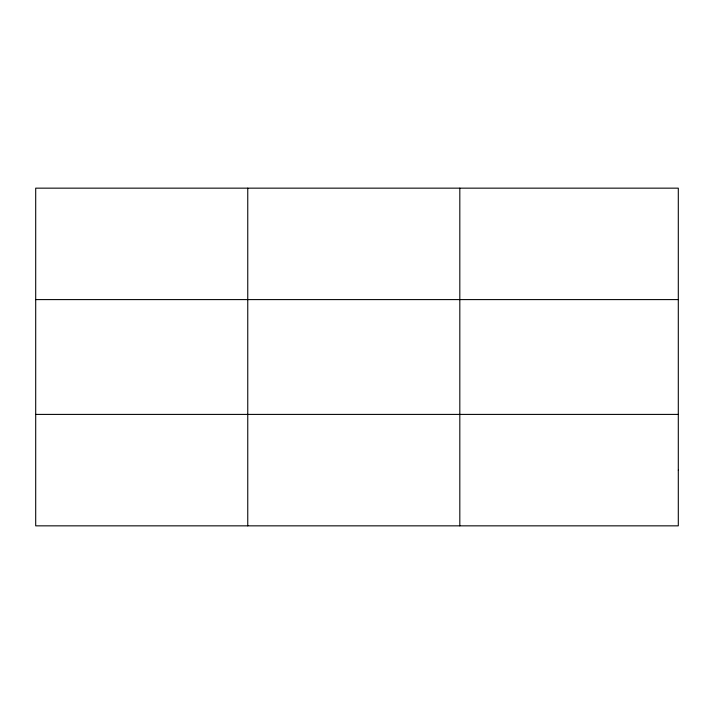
<?xml version="1.0" encoding="UTF-8"?>
<svg xmlns="http://www.w3.org/2000/svg" width="714" height="714" viewBox="0 0 714 714"><rect width="100%" height="100%" fill="white"/><g stroke="black" fill="none" stroke-linecap="round" stroke-linejoin="round"><path stroke-width="1.07" d="M247.758 525.843L247.758 188.157M459.816 525.843L459.816 188.157M35.7 299.594L678.3 299.594M35.7 414.406L678.3 414.406M678.3 470.124L678.3 525.843L35.7 525.843L35.7 188.157L678.3 188.157L678.3 470.124"/></g></svg>
